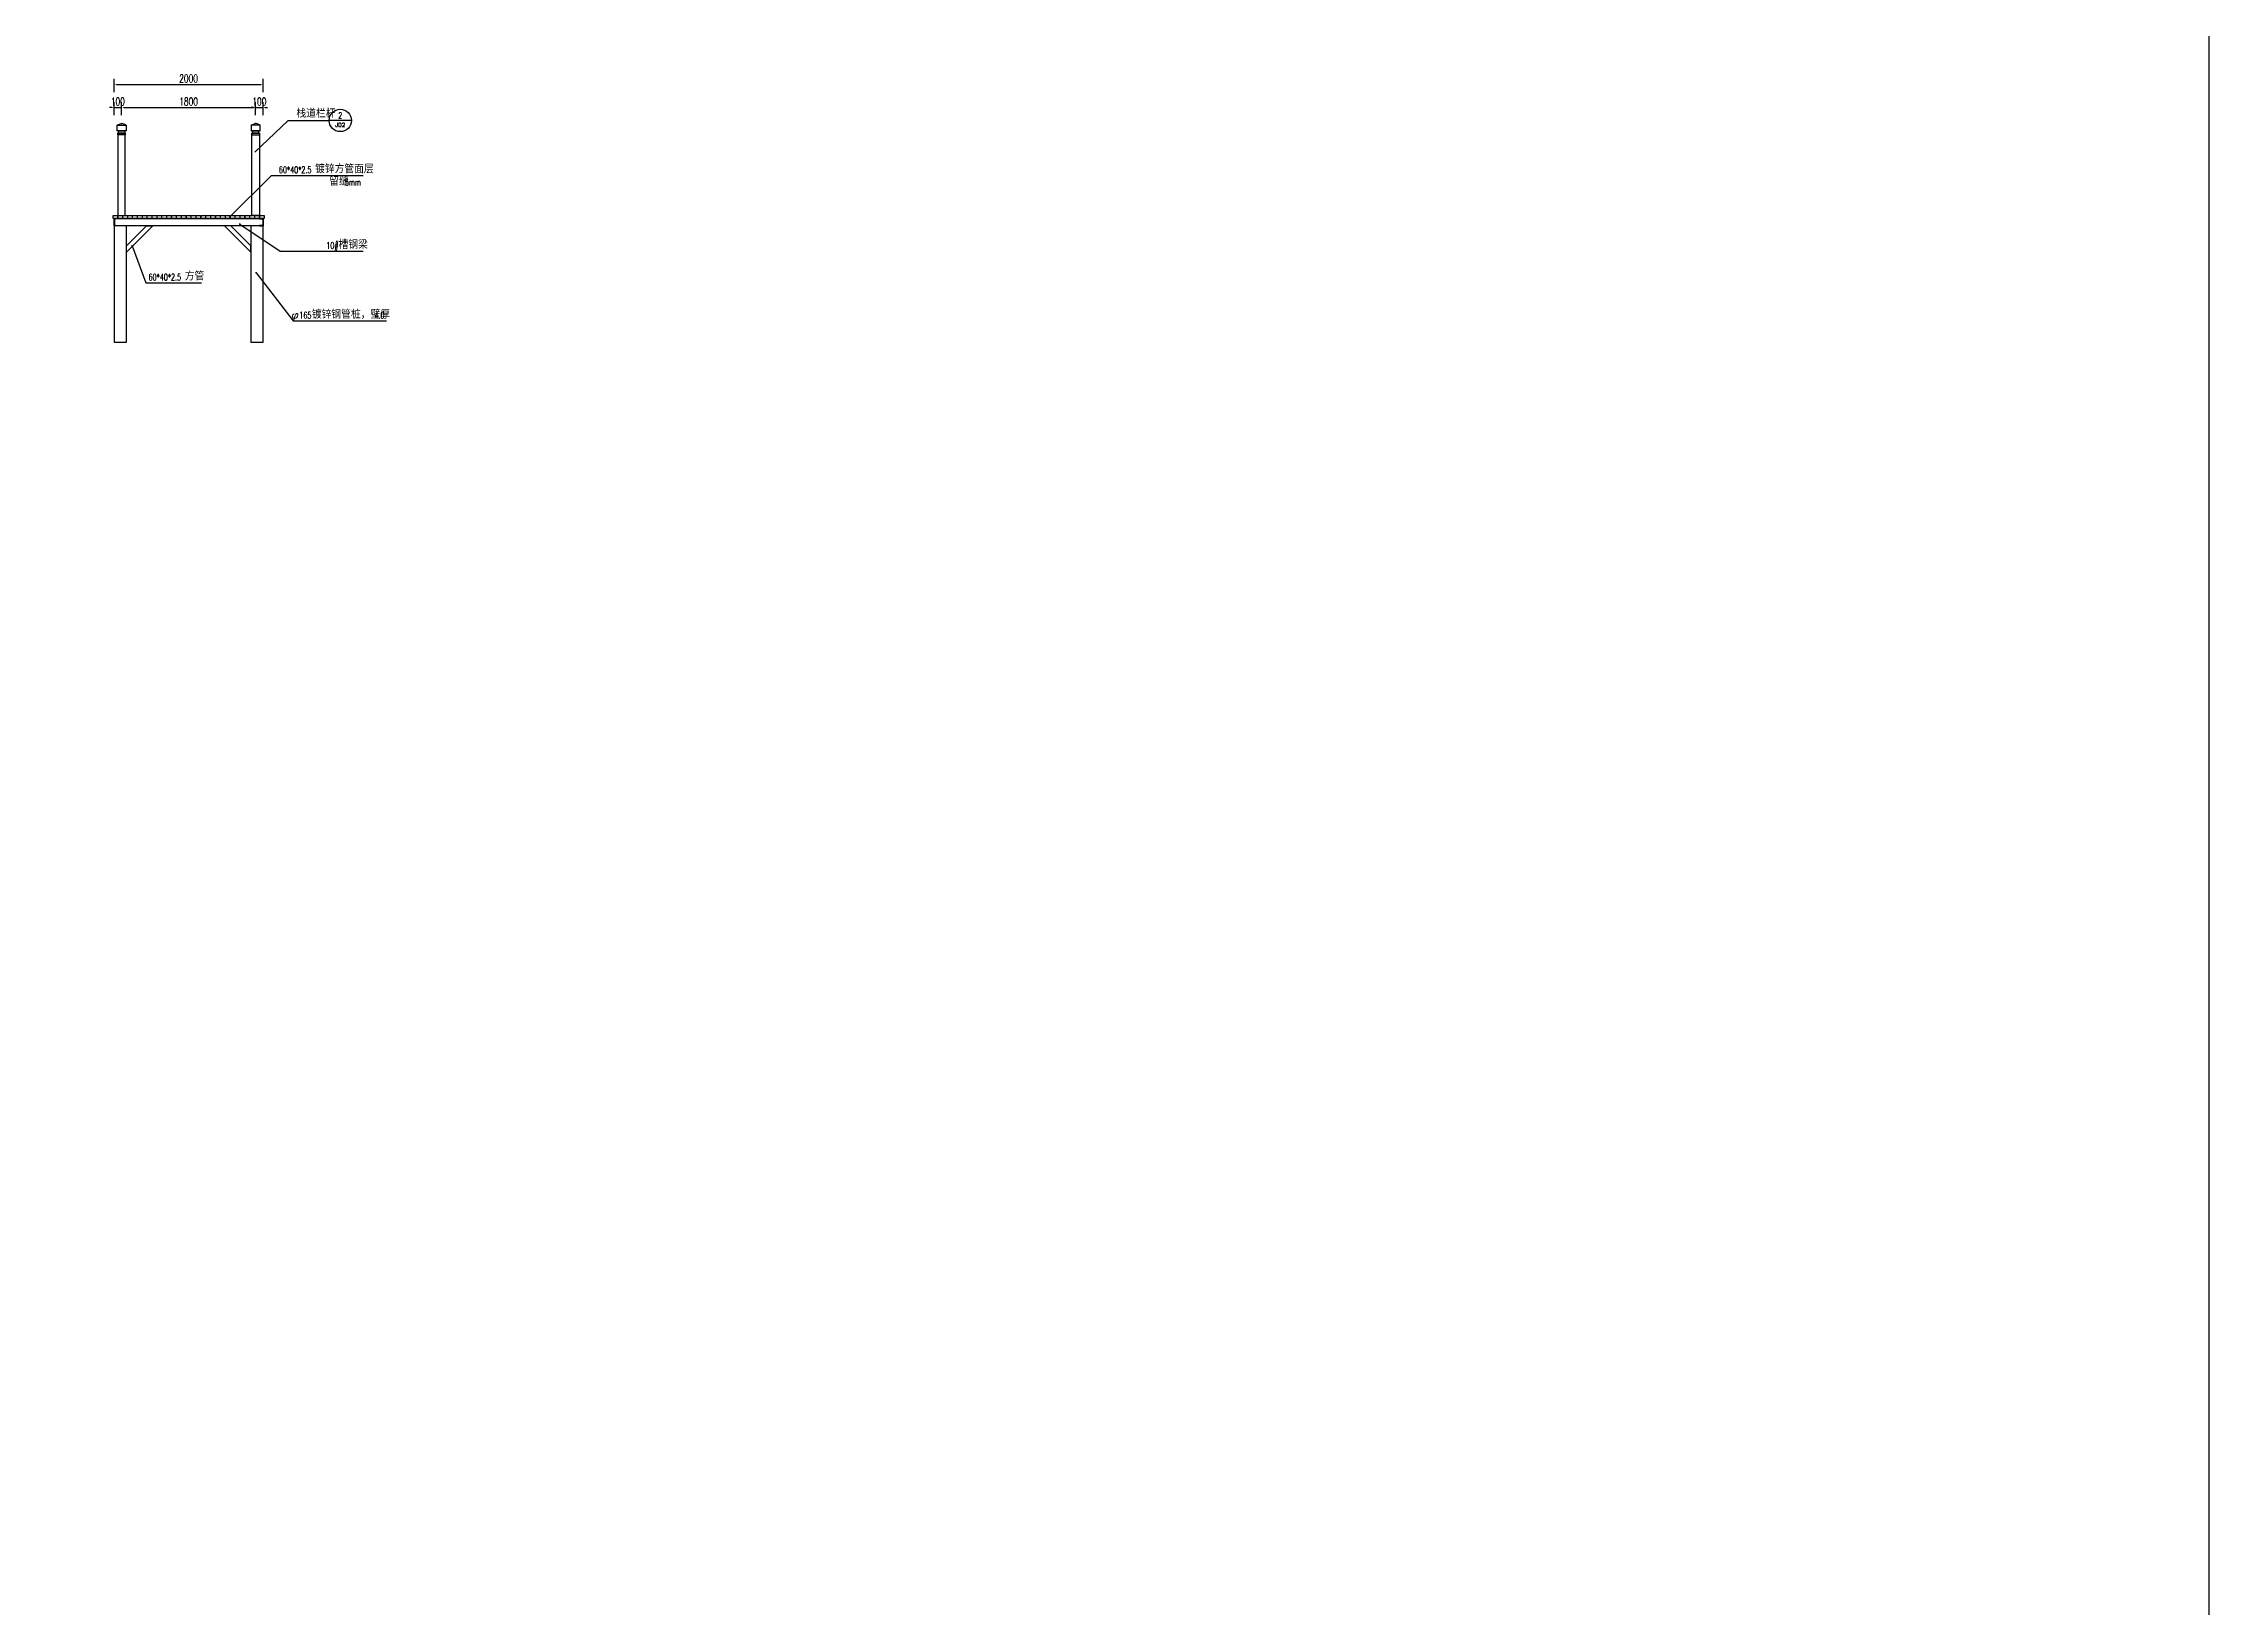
# Model space of a CAD drawing. Header units: millimetres. Extents: x 7263 to 319917, y -161937 to 156976.
# Drawn here: x 158182 to 187260, y 146 to 21161 of the extents above; entities that cross this region are included whole.
import ezdxf
from ezdxf.enums import TextEntityAlignment as Align

# ---------------------------------------------------------------- set-up
doc = ezdxf.new("R2010")
doc.units = ezdxf.units.MM
doc.header["$LTSCALE"] = 1000
for name, color, linetype in [('DIM_IDEN', 3, 'Continuous'), ('DIM_LEAD', 3, 'Continuous'), ('PUB_TEXT', 7, 'Continuous'), ('W-PLASTIC_RAILINGS塑木栏杆', 6, 'Continuous'), ('W-STEEL_FRAME钢架', 3, 'Continuous'), ('W-STEEL_KEEL钢龙骨', 5, 'Continuous')]:
    doc.layers.add(name, color=color, linetype=linetype)
doc.styles.add('_TCH_DIM', font='SIMPLEX.shx', dxfattribs={"bigfont": 'hztxt.shx'})
doc.styles.add('_TCH_LABEL', font='COMPLEX', dxfattribs={"bigfont": 'GBCBIG'})
doc.styles.add('STANDARD_T3', font='simplex.shx', dxfattribs={"width": 0.7, "bigfont": 'hztxt.shx'})
doc.dimstyles.new('W&&30', dxfattribs={"dimtxt": 105, "dimasz": 30, "dimexe": 75, "dimexo": 90, "dimgap": 30, "dimtad": 1, "dimdec": 0, "dimzin": 0, "dimdsep": 46, "dimtxsty": 'STANDARD_T3', "dimcen": 0.09, "dimclrd": 1, "dimclre": 1, "dimclrt": 7, "dimazin": 2, "dimtfac": 1, "dimtdec": 0, "dimtix": 1, "dimtmove": 2, "dimatfit": 3, "dimfxl": 0, "dimtolj": 1, "dimtzin": 0, "dimarcsym": 0})

# ---------------------------------------------------------------- blocks, each defined once
blk = doc.blocks.new('*U541')
at = {"layer": 'W-STEEL_KEEL钢龙骨'}
blk.add_lwpolyline([(-30, 20), (30, 20), (30, -20), (-30, -20)], close=True, dxfattribs=at)
blk = doc.blocks.new('*U542')
at = {"layer": 'W-STEEL_KEEL钢龙骨', "color": 0, "linetype": 'ByBlock', "lineweight": -2, "transparency": 16777216}
for p in [(0, 0), (65.6, 0), (131.2, 0), (196.8, 0), (262.4, 0), (328, 0), (393.6, 0), (459.2, 0), (524.8, 0), (590.4, 0), (656, 0), (721.6, 0), (787.2, 0), (852.8, 0), (918.4, 0), (984, 0), (1049.6, 0), (1115.2, 0), (1180.8, 0), (1246.4, 0), (1312, 0), (1377.6, 0), (1443.2, 0), (1508.8, 0), (1574.4, 0), (1640, 0), (1705.6, 0), (1771.2, 0), (1836.8, 0), (1902.4, 0), (1968, 0)]:
    blk.add_blockref('*U541', p, dxfattribs=at)
blk = doc.blocks.new('*D543')
at = {"layer": 'Defpoints', "color": 0, "transparency": 16777216}
for p in [(159233, 20296), (159233, 20062, 0), (159133, 18807)]:
    blk.add_point(p, dxfattribs=at)
at = {"layer": 'W-STEEL_FRAME钢架', "color": 1, "lineweight": -2, "transparency": 16777216}
for p, q in [((159133, 20196), (159133, 20371)), ((159233, 20196), (159233, 20371)), ((159103, 20296), (159073, 20296)), ((159133, 20296), (159233, 20296)), ((159263, 20296), (159293, 20296))]:
    blk.add_line(p, q, dxfattribs=at)
at = {"layer": 'W-STEEL_FRAME钢架', "color": 1, "transparency": 16777216}
for points in [[(159103, 20301), (159103, 20291), (159133, 20296)], [(159263, 20301), (159263, 20291), (159233, 20296)]]:
    blk.add_solid(points, dxfattribs=at)
at = {"layer": 'W-STEEL_FRAME钢架', "color": 7, "transparency": 16777216, "insert": (159183, 20378), "char_height": 105, "attachment_point": 5, "style": 'STANDARD_T3'}
blk.add_mtext('\\A1;100', dxfattribs=at)
blk = doc.blocks.new('*D544')
at = {"layer": 'Defpoints', "color": 0, "transparency": 16777216}
for p in [(161033, 20296), (159233, 20062, 0), (161033, 20062, 0)]:
    blk.add_point(p, dxfattribs=at)
at = {"layer": 'W-STEEL_FRAME钢架', "color": 1, "lineweight": -2, "transparency": 16777216}
for p, q in [((159233, 20196), (159233, 20371)), ((161033, 20196), (161033, 20371)), ((159263, 20296), (161003, 20296))]:
    blk.add_line(p, q, dxfattribs=at)
at = {"layer": 'W-STEEL_FRAME钢架', "color": 1, "transparency": 16777216}
for points in [[(159263, 20301), (159263, 20291), (159233, 20296)], [(161003, 20301), (161003, 20291), (161033, 20296)]]:
    blk.add_solid(points, dxfattribs=at)
at = {"layer": 'W-STEEL_FRAME钢架', "color": 7, "transparency": 16777216, "insert": (160133, 20378), "char_height": 105, "attachment_point": 5, "style": 'STANDARD_T3'}
blk.add_mtext('\\A1;1800', dxfattribs=at)
blk = doc.blocks.new('*D545')
at = {"layer": 'Defpoints', "color": 0, "transparency": 16777216}
for p in [(161133, 20296), (161033, 20062, 0), (161133, 18807)]:
    blk.add_point(p, dxfattribs=at)
at = {"layer": 'W-STEEL_FRAME钢架', "color": 1, "lineweight": -2, "transparency": 16777216}
for p, q in [((161033, 20196), (161033, 20371)), ((161133, 20196), (161133, 20371)), ((161003, 20296), (160973, 20296)), ((161033, 20296), (161133, 20296)), ((161163, 20296), (161193, 20296))]:
    blk.add_line(p, q, dxfattribs=at)
at = {"layer": 'W-STEEL_FRAME钢架', "color": 1, "transparency": 16777216}
for points in [[(161003, 20301), (161003, 20291), (161033, 20296)], [(161163, 20301), (161163, 20291), (161133, 20296)]]:
    blk.add_solid(points, dxfattribs=at)
at = {"layer": 'W-STEEL_FRAME钢架', "color": 7, "transparency": 16777216, "insert": (161083, 20378), "char_height": 105, "attachment_point": 5, "style": 'STANDARD_T3'}
blk.add_mtext('\\A1;100', dxfattribs=at)
blk = doc.blocks.new('*D546')
at = {"layer": 'Defpoints', "color": 0, "transparency": 16777216}
for p in [(161133, 20606), (159133, 20283), (161133, 20283)]:
    blk.add_point(p, dxfattribs=at)
at = {"layer": 'W-STEEL_FRAME钢架', "color": 1, "lineweight": -2, "transparency": 16777216}
for p, q in [((159133, 20506), (159133, 20681)), ((161133, 20506), (161133, 20681)), ((159163, 20606), (161103, 20606))]:
    blk.add_line(p, q, dxfattribs=at)
at = {"layer": 'W-STEEL_FRAME钢架', "color": 1, "transparency": 16777216}
for points in [[(159163, 20611), (159163, 20601), (159133, 20606)], [(161103, 20611), (161103, 20601), (161133, 20606)]]:
    blk.add_solid(points, dxfattribs=at)
at = {"layer": 'W-STEEL_FRAME钢架', "color": 7, "transparency": 16777216, "insert": (160133, 20688), "char_height": 105, "attachment_point": 5, "style": 'STANDARD_T3'}
blk.add_mtext('\\A1;2000', dxfattribs=at)
blk = doc.blocks.new('$matou$00000183')
for p, q in [((-57, 58), (-5, 75)), ((-57, 55), (-57, 58)), ((-5, 75), (5, 75)), ((57, 58), (5, 75)), ((57, 55), (57, 58))]:
    blk.add_line(p, q)
for points in [[(-60, 55), (60, 55), (60, -25), (-60, -25)], [(-50, -55), (50, -55), (50, -75), (-50, -75)], [(-42.5, -25), (42.5, -25), (42.5, -55), (-42.5, -55)]]:
    blk.add_lwpolyline(points, close=True)
blk = doc.blocks.new('C10')
blk.add_lwpolyline([(0, 0), (0, 100), (48, 100), (48, 97, -0.414214), (44, 93), (13, 90, 0.385314), (5, 82), (5, 18, 0.385314), (13, 10), (44, 7, -0.414214), (48, 3), (48, 0)], format="xyb", close=True)
blk = doc.blocks.new('$槽钢$00000013')
at = {"color": 5, "lineweight": 53}
blk.add_blockref('C10', (-24, -50, 0), dxfattribs=at)

msp = doc.modelspace()

# ---------------------------------------------------------------- linework, layer by layer
at = {"elevation": 0}
msp.add_lwpolyline([(159133.5, 17144.4), (159298.5, 17144.4), (159298.5, 18707.5), (159133.5, 18707.5)], close=True, dxfattribs=at)
msp.add_lwpolyline([(160968.5, 17144.4), (161133.5, 17144.4), (161133.5, 18707.5), (160968.5, 18707.5)], close=True)
at = {"layer": 'DIM_IDEN'}
for p, q in [((161023.6, 19698.7), (161469.5, 20123.5)), ((161469.5, 20123.5), (162020, 20123.5)), ((162320, 20123.5), (162020, 20123.5))]:
    msp.add_line(p, q, dxfattribs=at)
msp.add_circle((162170, 20123.5), 150, dxfattribs=at)
at = {"layer": 'DIM_LEAD'}
for p, q in [((160688.3, 18827.5), (161244.8, 19385.3)), ((161244.8, 19385.3), (162478.7, 19385.3)), ((160820.1, 18731.3), (161364.3, 18369.6)), ((159373.4, 18438.7), (159557.1, 17944.4)), ((161364.3, 18369.6), (162478.7, 18369.6)), ((161039.5, 18077.4), (161536, 17431.3)), ((159557.1, 17944.4), (160306.8, 17944.4)), ((161536, 17431.3), (162791.7, 17431.3))]:
    msp.add_line(p, q, dxfattribs=at)
at = {"layer": 'DIM_LEAD', "const_width": 12}
for points in [[(160684, 18823.2, 1), (160692.5, 18831.7, 1)], [(160815.1, 18734.7, 1), (160825.1, 18728, 1)], [(159371.3, 18444.3, 1), (159375.5, 18433.1, 1)], [(161035.8, 18082.1, 1), (161043.2, 18072.6, 1)]]:
    msp.add_lwpolyline(points, format="xyb", close=True, dxfattribs=at)
at = {"layer": 'W-PLASTIC_RAILINGS塑木栏杆', "elevation": 0}
for points in [[(159183.5, 18847.5), (159283.5, 18847.5), (159283.5, 19952.5), (159183.5, 19952.5)], [(161083.5, 18847.5), (160983.5, 18847.5), (160983.5, 19952.5), (161083.5, 19952.5)]]:
    msp.add_lwpolyline(points, close=True, dxfattribs=at)
at = {"layer": 'W-STEEL_FRAME钢架'}
msp.add_lwpolyline([(159133.5, 18807.5), (161133.5, 18807.5), (161133.5, 18707.5), (159133.5, 18707.5)], close=True, dxfattribs=at)
at = {"layer": 'W-STEEL_FRAME钢架', "color": 5}
for points in [[(159298.5, 18438.8), (159567.2, 18707.5), (159652, 18707.5), (159298.5, 18353.9)], [(160968.5, 18438.8), (160699.8, 18707.5), (160614.9, 18707.5), (160968.5, 18353.9)]]:
    msp.add_lwpolyline(points, close=True, dxfattribs=at)
at = {"layer": 'W-STEEL_KEEL钢龙骨'}
msp.add_lwpolyline([(54195.8, 40467.8), (187260, 40467.8), (187260, -935.7), (54195.8, -935.7)], close=True, dxfattribs=at)

# ---------------------------------------------------------------- block references
at = {"layer": 'W-PLASTIC_RAILINGS塑木栏杆'}
msp.add_blockref('$matou$00000183', (159233.5, 20007.5, 0), dxfattribs=at)
at = {"layer": 'W-PLASTIC_RAILINGS塑木栏杆', "yscale": -1, "rotation": 180}
msp.add_blockref('$matou$00000183', (161033.5, 20007.5, 0), dxfattribs=at)
at = {"layer": 'W-STEEL_FRAME钢架'}
msp.add_blockref('$槽钢$00000013', (159157.5, 18757.5, 0), dxfattribs=at)
at = {"layer": 'W-STEEL_FRAME钢架', "yscale": -1, "rotation": 180}
msp.add_blockref('$槽钢$00000013', (161109.5, 18757.5, 0), dxfattribs=at)
at = {"layer": 'W-STEEL_KEEL钢龙骨'}
msp.add_blockref('*U542', (159149.5, 18827.5), dxfattribs=at)

# ---------------------------------------------------------------- texts
at = {"layer": 'PUB_TEXT', "color": 7, "style": '_TCH_DIM'}
for s, p in [('栈道栏杆', (161580.9, 20162)), ('镀锌方管面层', (161831.2, 19416.8)), ('留缝', (162021.2, 19248.8)), ('槽钢梁', (162147.1, 18401.1)), ('方管', (160081, 17975.9)), ('φ', (161515.2, 17462.8)), ('镀锌钢管桩，壁厚', (161788.2, 17462.8))]:
    msp.add_text(s, height=105, dxfattribs=at).set_placement(p)
at = {"layer": 'PUB_TEXT', "color": 7, "style": '_TCH_LABEL'}
for s, height, p, p2 in [('JD2', 54.93, (162103.3, 20036.8), (162236.7, 20036.8)), ('2', 78.3, (162143.9, 20151.3), (162196.1, 20151.3))]:
    msp.add_text(s, height=height, dxfattribs=at).set_placement(p, p2, align=Align.FIT)
at = {"layer": 'PUB_TEXT', "color": 7, "style": '_TCH_DIM', "width": 0.705882}
for s, p in [('60*40*2.5', (161345.2, 19416.8)), ('5mm', (162231.2, 19248.8)), ('10#', (161982.1, 18401.1)), ('60*40*2.5', (159595, 17975.9)), ('165', (161620.2, 17462.8)), ('4.0', (162628.2, 17462.8))]:
    msp.add_text(s, height=89.25, dxfattribs=at).set_placement(p)

# ---------------------------------------------------------------- dimensions: what is measured, and where the dimension line sits
at = {"layer": 'W-STEEL_FRAME钢架'}
for base, p1, p2, picture, middle in [((161133.5, 20605.9), (159133.5, 20283.4), (161133.5, 20283.4), '*D546', (160133.5, 20688.4)), ((159233.5, 20295.9), (159133.5, 18807.5), (159233.5, 20062.5, 0), '*D543', (159183.5, 20378.4)), ((161033.5, 20295.9), (159233.5, 20062.5, 0), (161033.5, 20062.5, 0), '*D544', (160133.5, 20378.4)), ((161133.5, 20295.9), (161033.5, 20062.5, 0), (161133.5, 18807.5), '*D545', (161083.5, 20378.4))]:
    dim = msp.add_linear_dim(base=base, p1=p1, p2=p2, dimstyle='W&&30', override={"dimfxlon": 1}, dxfattribs=at)
    dim.commit()
    dim.dimension.update_dxf_attribs({"geometry": picture, "text_midpoint": middle})

doc.saveas('drawing.dxf')
